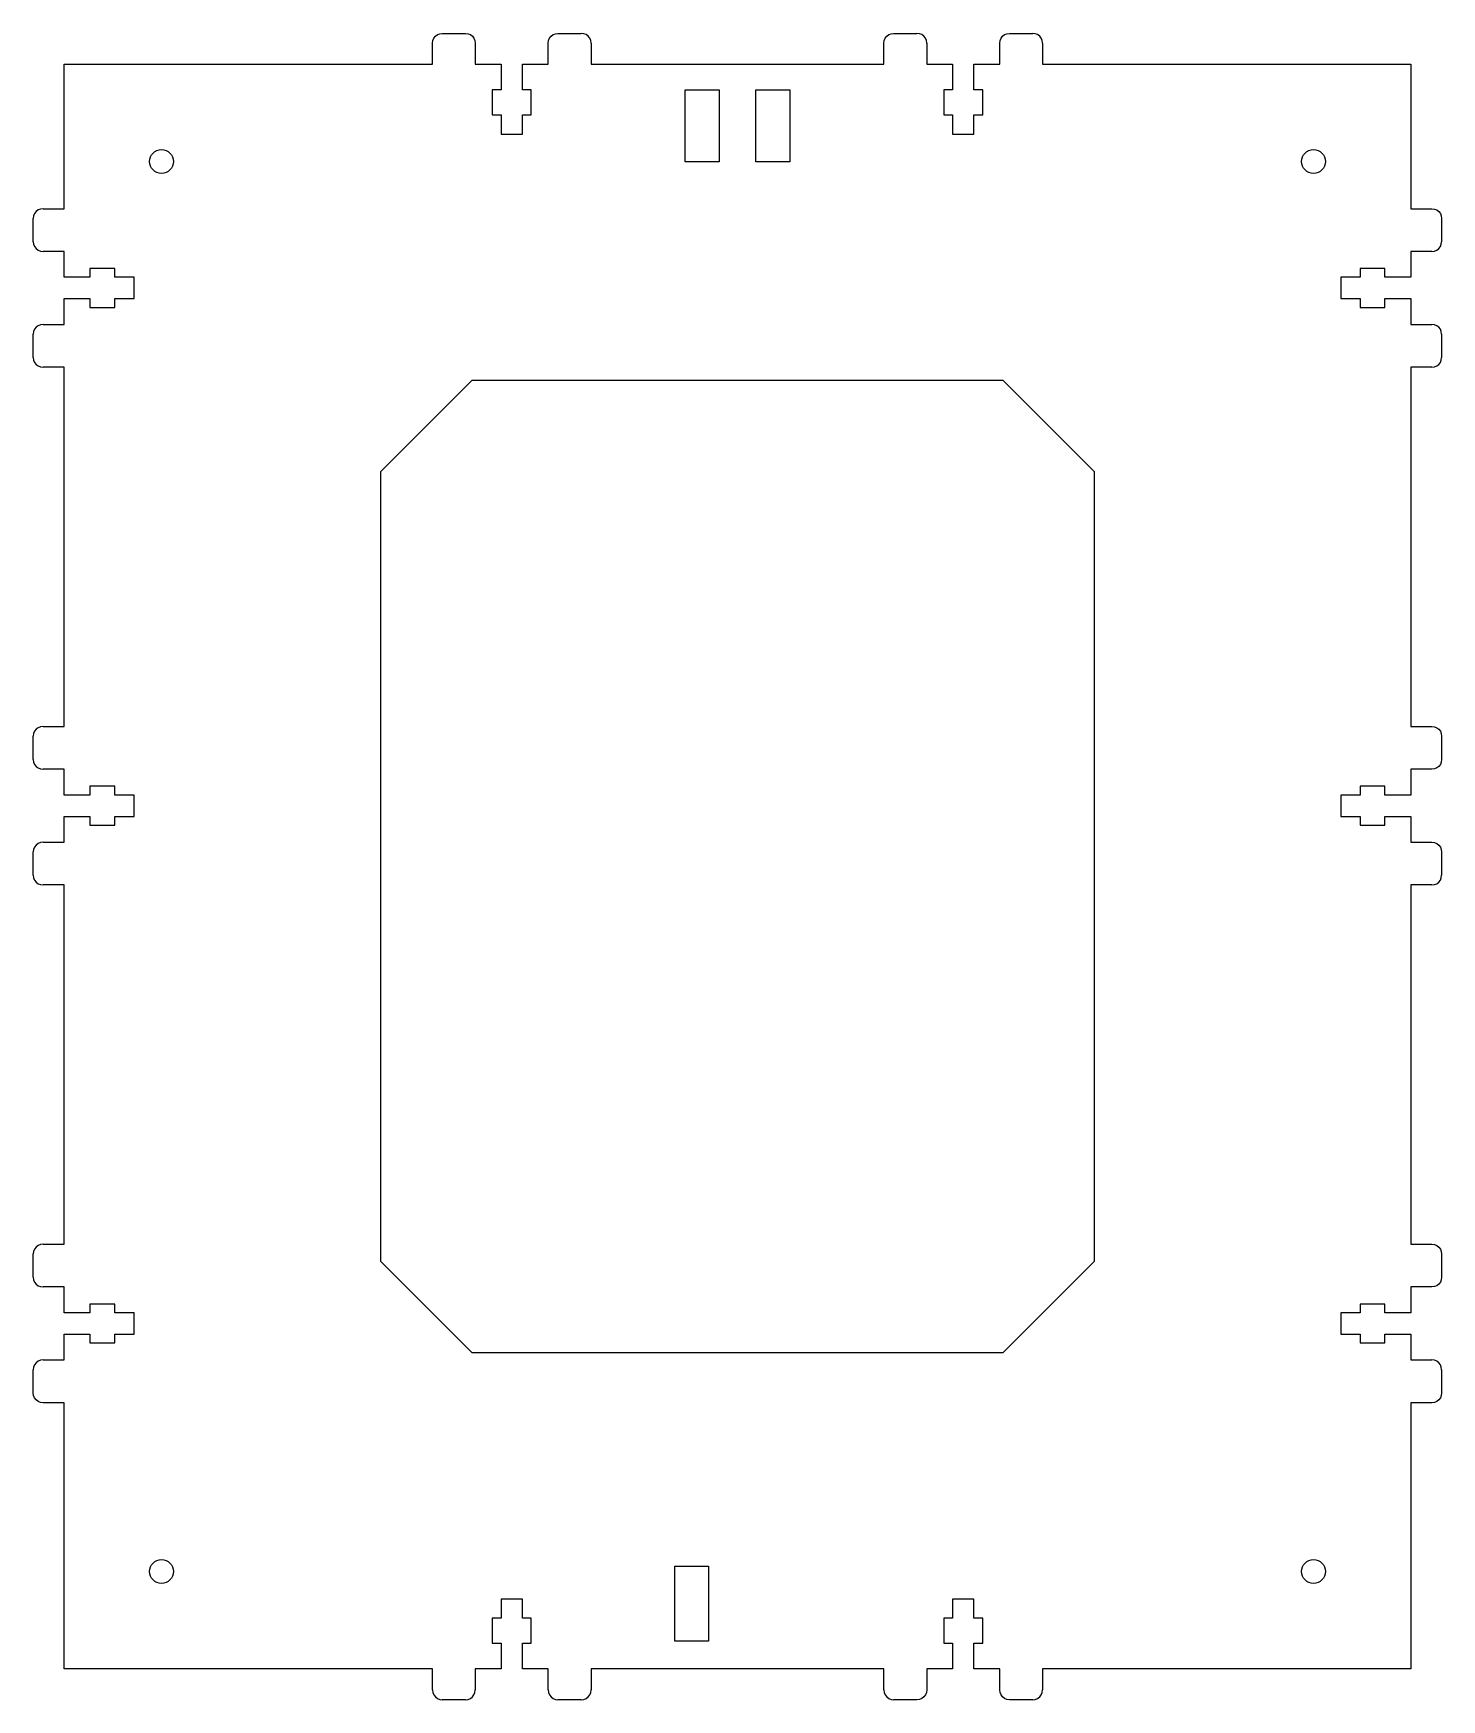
# Model space of a CAD drawing. Header units: inches. Extents: x 36 to 326, y 7 to 350.
import ezdxf

# ---------------------------------------------------------------- set-up
doc = ezdxf.new("R2010")
doc.units = ezdxf.units.IN
doc.header["$MEASUREMENT"] = 0

msp = doc.modelspace()

# ---------------------------------------------------------------- linework, layer by layer
for p, q in [((119.57, 349.43), (120.09, 349.5)), ((120.09, 349.5), (124.89, 349.5)), ((124.89, 349.5), (125.41, 349.43)), ((143.37, 349.43), (143.89, 349.5)), ((143.89, 349.5), (148.69, 349.5)), ((149.21, 349.43), (148.69, 349.5)), ((212.37, 349.43), (212.89, 349.5)), ((212.89, 349.5), (217.69, 349.5)), ((218.21, 349.43), (217.69, 349.5)), ((236.17, 349.43), (236.69, 349.5)), ((236.69, 349.5), (241.49, 349.5)), ((242.01, 349.43), (241.49, 349.5)), ((118.09, 347.5), (118.16, 348.02)), ((118.09, 343.15), (118.09, 347.5)), ((118.16, 348.02), (118.36, 348.5)), ((118.36, 348.5), (118.68, 348.92)), ((118.68, 348.92), (119.09, 349.23)), ((119.09, 349.23), (119.57, 349.43)), ((125.41, 349.43), (125.89, 349.23)), ((125.89, 349.23), (126.31, 348.92)), ((126.31, 348.92), (126.62, 348.5)), ((126.62, 348.5), (126.82, 348.02)), ((126.82, 348.02), (126.89, 347.5)), ((126.89, 347.5), (126.89, 343.15)), ((141.89, 347.5), (141.96, 348.02)), ((141.89, 343.15), (141.89, 347.5)), ((141.96, 348.02), (142.16, 348.5)), ((142.16, 348.5), (142.48, 348.92)), ((142.48, 348.92), (142.89, 349.23)), ((142.89, 349.23), (143.37, 349.43)), ((149.69, 349.23), (149.21, 349.43)), ((150.11, 348.92), (149.69, 349.23)), ((150.42, 348.5), (150.11, 348.92)), ((150.62, 348.02), (150.42, 348.5)), ((150.69, 347.5), (150.62, 348.02)), ((150.69, 347.5), (150.69, 343.15)), ((210.89, 347.5), (210.96, 348.02)), ((210.89, 343.15), (210.89, 347.5)), ((210.96, 348.02), (211.16, 348.5)), ((211.16, 348.5), (211.48, 348.92)), ((211.48, 348.92), (211.89, 349.23)), ((211.89, 349.23), (212.37, 349.43)), ((218.69, 349.23), (218.21, 349.43)), ((219.11, 348.92), (218.69, 349.23)), ((219.42, 348.5), (219.11, 348.92)), ((219.62, 348.02), (219.42, 348.5)), ((219.69, 347.5), (219.62, 348.02)), ((219.69, 347.5), (219.69, 343.15)), ((234.69, 347.5), (234.76, 348.02)), ((234.69, 343.15), (234.69, 347.5)), ((234.76, 348.02), (234.96, 348.5)), ((234.96, 348.5), (235.28, 348.92)), ((235.28, 348.92), (235.69, 349.23)), ((235.69, 349.23), (236.17, 349.43)), ((242.49, 349.23), (242.01, 349.43)), ((242.91, 348.92), (242.49, 349.23)), ((243.22, 348.5), (242.91, 348.92)), ((243.42, 348.02), (243.22, 348.5)), ((243.49, 347.5), (243.42, 348.02)), ((243.49, 347.5), (243.49, 343.15)), ((42.39, 313.45), (42.39, 343.15)), ((42.39, 343.15), (118.09, 343.15)), ((126.89, 343.15), (132.19, 343.15)), ((132.19, 343.15), (132.19, 337.85)), ((136.59, 337.85), (136.59, 343.15)), ((136.59, 343.15), (141.89, 343.15)), ((150.69, 343.15), (210.89, 343.15)), ((219.69, 343.15), (224.99, 343.15)), ((224.99, 343.15), (224.99, 337.85)), ((229.39, 337.85), (229.39, 343.15)), ((229.39, 343.15), (234.69, 343.15)), ((243.49, 343.15), (319.19, 343.15)), ((319.19, 343.15), (319.19, 313.45)), ((130.39, 337.85), (130.39, 332.75)), ((132.19, 337.85), (130.39, 337.85)), ((138.39, 337.85), (136.59, 337.85)), ((138.39, 332.75), (138.39, 337.85)), ((170.04, 337.85), (177.04, 337.85)), ((170.04, 323.05), (170.04, 337.85)), ((177.04, 337.85), (177.04, 323.05)), ((184.54, 323.05), (184.54, 337.85)), ((184.54, 337.85), (191.54, 337.85)), ((191.54, 337.85), (191.54, 323.05)), ((223.19, 337.85), (223.19, 332.75)), ((224.99, 337.85), (223.19, 337.85)), ((231.19, 337.85), (229.39, 337.85)), ((231.19, 332.75), (231.19, 337.85)), ((130.39, 332.75), (132.19, 332.75)), ((132.19, 332.75), (132.19, 328.8)), ((136.59, 332.75), (138.39, 332.75)), ((136.59, 328.8), (136.59, 332.75)), ((223.19, 332.75), (224.99, 332.75)), ((224.99, 332.75), (224.99, 328.8)), ((229.39, 332.75), (231.19, 332.75)), ((229.39, 328.8), (229.39, 332.75)), ((132.19, 328.8), (136.59, 328.8)), ((224.99, 328.8), (229.39, 328.8)), ((177.04, 323.05), (170.04, 323.05)), ((191.54, 323.05), (184.54, 323.05)), ((36.11, 311.97), (36.04, 311.45)), ((36.31, 312.45), (36.11, 311.97)), ((36.63, 312.87), (36.31, 312.45)), ((37.04, 313.18), (36.63, 312.87)), ((37.52, 313.38), (37.04, 313.18)), ((38.04, 313.45), (37.52, 313.38)), ((38.04, 313.45), (42.39, 313.45)), ((319.19, 313.45), (323.54, 313.45)), ((323.54, 313.45), (324.06, 313.38)), ((324.06, 313.38), (324.54, 313.18)), ((324.54, 313.18), (324.96, 312.87)), ((324.96, 312.87), (325.27, 312.45)), ((325.27, 312.45), (325.47, 311.97)), ((325.47, 311.97), (325.54, 311.45)), ((36.04, 306.65), (36.04, 311.45)), ((325.54, 311.45), (325.54, 306.65)), ((36.04, 306.65), (36.11, 306.13)), ((36.11, 306.13), (36.31, 305.65)), ((36.31, 305.65), (36.63, 305.24)), ((36.63, 305.24), (37.04, 304.92)), ((37.04, 304.92), (37.52, 304.72)), ((324.06, 304.72), (324.54, 304.92)), ((324.54, 304.92), (324.96, 305.24)), ((324.96, 305.24), (325.27, 305.65)), ((325.27, 305.65), (325.47, 306.13)), ((325.47, 306.13), (325.54, 306.65)), ((37.52, 304.72), (38.04, 304.65)), ((42.39, 304.65), (38.04, 304.65)), ((42.39, 299.35), (42.39, 304.65)), ((319.19, 304.65), (319.19, 299.35)), ((323.54, 304.65), (319.19, 304.65)), ((323.54, 304.65), (324.06, 304.72)), ((47.69, 299.35), (42.39, 299.35)), ((52.79, 301.15), (47.69, 301.15)), ((47.69, 301.15), (47.69, 299.35)), ((52.79, 299.35), (52.79, 301.15)), ((56.74, 299.35), (52.79, 299.35)), ((56.74, 294.95), (56.74, 299.35)), ((304.84, 299.35), (304.84, 294.95)), ((308.79, 299.35), (304.84, 299.35)), ((313.89, 301.15), (308.79, 301.15)), ((308.79, 301.15), (308.79, 299.35)), ((313.89, 299.35), (313.89, 301.15)), ((319.19, 299.35), (313.89, 299.35)), ((42.39, 294.95), (47.69, 294.95)), ((42.39, 289.65), (42.39, 294.95)), ((47.69, 294.95), (47.69, 293.15)), ((52.79, 293.15), (52.79, 294.95)), ((52.79, 294.95), (56.74, 294.95)), ((304.84, 294.95), (308.79, 294.95)), ((308.79, 294.95), (308.79, 293.15)), ((313.89, 293.15), (313.89, 294.95)), ((313.89, 294.95), (319.19, 294.95)), ((319.19, 294.95), (319.19, 289.65)), ((47.69, 293.15), (52.79, 293.15)), ((308.79, 293.15), (313.89, 293.15)), ((36.11, 288.17), (36.04, 287.65)), ((36.31, 288.65), (36.11, 288.17)), ((36.63, 289.07), (36.31, 288.65)), ((37.04, 289.38), (36.63, 289.07)), ((37.52, 289.58), (37.04, 289.38)), ((38.04, 289.65), (37.52, 289.58)), ((38.04, 289.65), (42.39, 289.65)), ((319.19, 289.65), (323.54, 289.65)), ((324.06, 289.58), (323.54, 289.65)), ((324.54, 289.38), (324.06, 289.58)), ((324.96, 289.07), (324.54, 289.38)), ((325.27, 288.65), (324.96, 289.07)), ((325.47, 288.17), (325.27, 288.65)), ((325.54, 287.65), (325.47, 288.17)), ((36.04, 282.85), (36.04, 287.65)), ((325.54, 287.65), (325.54, 282.85)), ((36.04, 282.85), (36.11, 282.33)), ((36.11, 282.33), (36.31, 281.85)), ((36.31, 281.85), (36.63, 281.44)), ((36.63, 281.44), (37.04, 281.12)), ((37.04, 281.12), (37.52, 280.92)), ((324.06, 280.92), (324.54, 281.12)), ((324.54, 281.12), (324.96, 281.44)), ((324.96, 281.44), (325.27, 281.85)), ((325.27, 281.85), (325.47, 282.33)), ((325.47, 282.33), (325.54, 282.85)), ((37.52, 280.92), (38.04, 280.85)), ((42.39, 280.85), (38.04, 280.85)), ((42.39, 207), (42.39, 280.85)), ((126.18, 278.15), (107.39, 259.37)), ((235.41, 278.15), (126.18, 278.15)), ((254.19, 259.37), (235.41, 278.15)), ((319.19, 280.85), (319.19, 207)), ((323.54, 280.85), (319.19, 280.85)), ((323.54, 280.85), (324.06, 280.92)), ((107.39, 259.37), (107.39, 97.04)), ((254.19, 97.04), (254.19, 259.37)), ((36.31, 206), (36.11, 205.52)), ((36.63, 206.42), (36.31, 206)), ((37.04, 206.73), (36.63, 206.42)), ((37.52, 206.93), (37.04, 206.73)), ((38.04, 207), (37.52, 206.93)), ((38.04, 207), (42.39, 207)), ((319.19, 207), (323.54, 207)), ((323.54, 207), (324.06, 206.93)), ((324.06, 206.93), (324.54, 206.73)), ((324.54, 206.73), (324.96, 206.42)), ((324.96, 206.42), (325.27, 206)), ((325.27, 206), (325.47, 205.52)), ((36.11, 205.52), (36.04, 205)), ((36.04, 200.2), (36.04, 205)), ((325.47, 205.52), (325.54, 205)), ((325.54, 205), (325.54, 200.2)), ((36.04, 200.2), (36.11, 199.68)), ((36.11, 199.68), (36.31, 199.2)), ((36.31, 199.2), (36.63, 198.79)), ((36.63, 198.79), (37.04, 198.47)), ((324.96, 198.79), (324.54, 198.47)), ((325.27, 199.2), (324.96, 198.79)), ((325.47, 199.68), (325.27, 199.2)), ((325.54, 200.2), (325.47, 199.68)), ((37.04, 198.47), (37.52, 198.27)), ((37.52, 198.27), (38.04, 198.2)), ((42.39, 198.2), (38.04, 198.2)), ((42.39, 192.9), (42.39, 198.2)), ((319.19, 198.2), (319.19, 192.9)), ((323.54, 198.2), (319.19, 198.2)), ((324.06, 198.27), (323.54, 198.2)), ((324.54, 198.47), (324.06, 198.27)), ((47.69, 192.9), (42.39, 192.9)), ((47.69, 194.7), (47.69, 192.9)), ((52.79, 194.7), (47.69, 194.7)), ((52.79, 192.9), (52.79, 194.7)), ((56.74, 192.9), (52.79, 192.9)), ((56.74, 188.5), (56.74, 192.9)), ((304.84, 192.9), (304.84, 188.5)), ((308.79, 192.9), (304.84, 192.9)), ((313.89, 194.7), (308.79, 194.7)), ((308.79, 194.7), (308.79, 192.9)), ((313.89, 192.9), (313.89, 194.7)), ((319.19, 192.9), (313.89, 192.9)), ((42.39, 188.5), (47.69, 188.5)), ((42.39, 183.2), (42.39, 188.5)), ((47.69, 188.5), (47.69, 186.7)), ((52.79, 188.5), (56.74, 188.5)), ((52.79, 186.7), (52.79, 188.5)), ((304.84, 188.5), (308.79, 188.5)), ((308.79, 188.5), (308.79, 186.7)), ((313.89, 188.5), (319.19, 188.5)), ((313.89, 186.7), (313.89, 188.5)), ((319.19, 188.5), (319.19, 183.2)), ((47.69, 186.7), (52.79, 186.7)), ((308.79, 186.7), (313.89, 186.7)), ((36.11, 181.72), (36.04, 181.2)), ((36.31, 182.2), (36.11, 181.72)), ((36.63, 182.62), (36.31, 182.2)), ((37.04, 182.93), (36.63, 182.62)), ((37.52, 183.13), (37.04, 182.93)), ((38.04, 183.2), (37.52, 183.13)), ((38.04, 183.2), (42.39, 183.2)), ((319.19, 183.2), (323.54, 183.2)), ((323.54, 183.2), (324.06, 183.13)), ((324.06, 183.13), (324.54, 182.93)), ((324.54, 182.93), (324.96, 182.62)), ((324.96, 182.62), (325.27, 182.2)), ((325.27, 182.2), (325.47, 181.72)), ((325.47, 181.72), (325.54, 181.2)), ((36.04, 176.4), (36.04, 181.2)), ((325.54, 181.2), (325.54, 176.4)), ((36.04, 176.4), (36.11, 175.88)), ((36.11, 175.88), (36.31, 175.4)), ((36.31, 175.4), (36.63, 174.99)), ((36.63, 174.99), (37.04, 174.67)), ((324.54, 174.67), (324.96, 174.99)), ((324.96, 174.99), (325.27, 175.4)), ((325.27, 175.4), (325.47, 175.88)), ((325.47, 175.88), (325.54, 176.4)), ((37.04, 174.67), (37.52, 174.47)), ((37.52, 174.47), (38.04, 174.4)), ((42.39, 174.4), (38.04, 174.4)), ((42.39, 100.55), (42.39, 174.4)), ((319.19, 174.4), (319.19, 100.55)), ((323.54, 174.4), (319.19, 174.4)), ((323.54, 174.4), (324.06, 174.47)), ((324.06, 174.47), (324.54, 174.67)), ((36.31, 99.55), (36.11, 99.07)), ((36.63, 99.97), (36.31, 99.55)), ((37.04, 100.28), (36.63, 99.97)), ((37.52, 100.48), (37.04, 100.28)), ((38.04, 100.55), (37.52, 100.48)), ((38.04, 100.55), (42.39, 100.55)), ((319.19, 100.55), (323.54, 100.55)), ((323.54, 100.55), (324.06, 100.48)), ((324.06, 100.48), (324.54, 100.28)), ((324.54, 100.28), (324.96, 99.97)), ((324.96, 99.97), (325.27, 99.55)), ((325.27, 99.55), (325.47, 99.07)), ((36.11, 99.07), (36.04, 98.55)), ((36.04, 93.75), (36.04, 98.55)), ((107.39, 97.04), (126.18, 78.25)), ((235.41, 78.25), (254.19, 97.04)), ((325.47, 99.07), (325.54, 98.55)), ((325.54, 98.55), (325.54, 93.75)), ((36.04, 93.75), (36.11, 93.23)), ((36.11, 93.23), (36.31, 92.75)), ((36.31, 92.75), (36.63, 92.34)), ((325.27, 92.75), (324.96, 92.34)), ((325.47, 93.23), (325.27, 92.75)), ((325.54, 93.75), (325.47, 93.23)), ((36.63, 92.34), (37.04, 92.02)), ((37.04, 92.02), (37.52, 91.82)), ((37.52, 91.82), (38.04, 91.75)), ((42.39, 91.75), (38.04, 91.75)), ((42.39, 86.45), (42.39, 91.75)), ((319.19, 91.75), (319.19, 86.45)), ((323.54, 91.75), (319.19, 91.75)), ((324.06, 91.82), (323.54, 91.75)), ((324.54, 92.02), (324.06, 91.82)), ((324.96, 92.34), (324.54, 92.02)), ((47.69, 86.45), (42.39, 86.45)), ((52.79, 88.25), (47.69, 88.25)), ((47.69, 88.25), (47.69, 86.45)), ((52.79, 86.45), (52.79, 88.25)), ((56.74, 86.45), (52.79, 86.45)), ((56.74, 82.05), (56.74, 86.45)), ((308.79, 86.45), (304.84, 86.45)), ((304.84, 86.45), (304.84, 82.05)), ((313.89, 88.25), (308.79, 88.25)), ((308.79, 88.25), (308.79, 86.45)), ((313.89, 86.45), (313.89, 88.25)), ((319.19, 86.45), (313.89, 86.45)), ((42.39, 82.05), (47.69, 82.05)), ((42.39, 76.75), (42.39, 82.05)), ((47.69, 82.05), (47.69, 80.25)), ((47.69, 80.25), (52.79, 80.25)), ((52.79, 80.25), (52.79, 82.05)), ((52.79, 82.05), (56.74, 82.05)), ((304.84, 82.05), (308.79, 82.05)), ((308.79, 82.05), (308.79, 80.25)), ((308.79, 80.25), (313.89, 80.25)), ((313.89, 82.05), (319.19, 82.05)), ((313.89, 80.25), (313.89, 82.05)), ((319.19, 82.05), (319.19, 76.75)), ((36.31, 75.75), (36.11, 75.27)), ((36.63, 76.17), (36.31, 75.75)), ((37.04, 76.48), (36.63, 76.17)), ((37.52, 76.68), (37.04, 76.48)), ((38.04, 76.75), (37.52, 76.68)), ((38.04, 76.75), (42.39, 76.75)), ((126.18, 78.25), (235.41, 78.25)), ((319.19, 76.75), (323.54, 76.75)), ((324.06, 76.68), (323.54, 76.75)), ((324.54, 76.48), (324.06, 76.68)), ((324.96, 76.17), (324.54, 76.48)), ((325.27, 75.75), (324.96, 76.17)), ((325.47, 75.27), (325.27, 75.75)), ((36.11, 75.27), (36.04, 74.75)), ((36.04, 69.95), (36.04, 74.75)), ((325.54, 74.75), (325.47, 75.27)), ((325.54, 74.75), (325.54, 69.95)), ((36.11, 69.43), (36.04, 69.95)), ((36.31, 68.95), (36.11, 69.43)), ((36.63, 68.54), (36.31, 68.95)), ((37.04, 68.22), (36.63, 68.54)), ((324.96, 68.54), (324.54, 68.22)), ((325.27, 68.95), (324.96, 68.54)), ((325.47, 69.43), (325.27, 68.95)), ((325.54, 69.95), (325.47, 69.43)), ((37.52, 68.02), (37.04, 68.22)), ((38.04, 67.95), (37.52, 68.02)), ((42.39, 67.95), (38.04, 67.95)), ((42.39, 13.25), (42.39, 67.95)), ((319.19, 67.95), (319.19, 13.25)), ((323.54, 67.95), (319.19, 67.95)), ((324.06, 68.02), (323.54, 67.95)), ((324.54, 68.22), (324.06, 68.02)), ((167.94, 18.95), (167.94, 34.35)), ((167.94, 34.35), (174.84, 34.35)), ((174.84, 34.35), (174.84, 18.95)), ((132.19, 27.6), (132.19, 23.65)), ((136.59, 27.6), (132.19, 27.6)), ((136.59, 23.65), (136.59, 27.6)), ((224.99, 27.6), (224.99, 23.65)), ((229.39, 27.6), (224.99, 27.6)), ((229.39, 23.65), (229.39, 27.6)), ((130.39, 23.65), (130.39, 18.55)), ((132.19, 23.65), (130.39, 23.65)), ((138.39, 23.65), (136.59, 23.65)), ((138.39, 18.55), (138.39, 23.65)), ((223.19, 23.65), (223.19, 18.55)), ((224.99, 23.65), (223.19, 23.65)), ((231.19, 23.65), (229.39, 23.65)), ((231.19, 18.55), (231.19, 23.65)), ((130.39, 18.55), (132.19, 18.55)), ((132.19, 18.55), (132.19, 13.25)), ((136.59, 18.55), (138.39, 18.55)), ((136.59, 13.25), (136.59, 18.55)), ((174.84, 18.95), (167.94, 18.95)), ((223.19, 18.55), (224.99, 18.55)), ((224.99, 18.55), (224.99, 13.25)), ((229.39, 18.55), (231.19, 18.55)), ((229.39, 13.25), (229.39, 18.55)), ((118.09, 13.25), (42.39, 13.25)), ((118.09, 8.9), (118.09, 13.25)), ((126.89, 13.25), (126.89, 8.9)), ((132.19, 13.25), (126.89, 13.25)), ((141.89, 13.25), (136.59, 13.25)), ((141.89, 8.9), (141.89, 13.25)), ((150.69, 13.25), (150.69, 8.9)), ((210.89, 13.25), (150.69, 13.25)), ((210.89, 8.9), (210.89, 13.25)), ((224.99, 13.25), (219.69, 13.25)), ((219.69, 13.25), (219.69, 8.9)), ((234.69, 13.25), (229.39, 13.25)), ((234.69, 8.9), (234.69, 13.25)), ((319.19, 13.25), (243.49, 13.25)), ((243.49, 13.25), (243.49, 8.9)), ((118.09, 8.9), (118.16, 8.38)), ((118.16, 8.38), (118.36, 7.9)), ((118.36, 7.9), (118.68, 7.49)), ((118.68, 7.49), (119.09, 7.17)), ((119.09, 7.17), (119.57, 6.97)), ((119.57, 6.97), (120.09, 6.9)), ((124.89, 6.9), (120.09, 6.9)), ((124.89, 6.9), (125.41, 6.97)), ((125.41, 6.97), (125.89, 7.17)), ((125.89, 7.17), (126.31, 7.49)), ((126.31, 7.49), (126.62, 7.9)), ((126.62, 7.9), (126.82, 8.38)), ((126.82, 8.38), (126.89, 8.9)), ((141.89, 8.9), (141.96, 8.38)), ((141.96, 8.38), (142.16, 7.9)), ((142.16, 7.9), (142.48, 7.49)), ((142.48, 7.49), (142.89, 7.17)), ((142.89, 7.17), (143.37, 6.97)), ((143.37, 6.97), (143.89, 6.9)), ((148.69, 6.9), (143.89, 6.9)), ((148.69, 6.9), (149.21, 6.97)), ((149.21, 6.97), (149.69, 7.17)), ((149.69, 7.17), (150.11, 7.49)), ((150.11, 7.49), (150.42, 7.9)), ((150.42, 7.9), (150.62, 8.38)), ((150.62, 8.38), (150.69, 8.9)), ((210.89, 8.9), (210.96, 8.38)), ((210.96, 8.38), (211.16, 7.9)), ((211.16, 7.9), (211.48, 7.49)), ((211.48, 7.49), (211.89, 7.17)), ((211.89, 7.17), (212.37, 6.97)), ((212.37, 6.97), (212.89, 6.9)), ((217.69, 6.9), (212.89, 6.9)), ((218.21, 6.97), (217.69, 6.9)), ((218.69, 7.17), (218.21, 6.97)), ((219.11, 7.49), (218.69, 7.17)), ((219.42, 7.9), (219.11, 7.49)), ((219.62, 8.38), (219.42, 7.9)), ((219.69, 8.9), (219.62, 8.38)), ((234.76, 8.38), (234.69, 8.9)), ((234.96, 7.9), (234.76, 8.38)), ((235.28, 7.49), (234.96, 7.9)), ((235.69, 7.17), (235.28, 7.49)), ((236.17, 6.97), (235.69, 7.17)), ((236.69, 6.9), (236.17, 6.97)), ((241.49, 6.9), (236.69, 6.9)), ((241.49, 6.9), (242.01, 6.97)), ((242.01, 6.97), (242.49, 7.17)), ((242.49, 7.17), (242.91, 7.49)), ((242.91, 7.49), (243.22, 7.9)), ((243.22, 7.9), (243.42, 8.38)), ((243.42, 8.38), (243.49, 8.9))]:
    msp.add_line(p, q)
for centre in [(62.39, 323.15), (299.19, 323.15), (62.39, 33.25), (299.19, 33.25)]:
    msp.add_circle(centre, 2.45)

doc.saveas('drawing.dxf')
